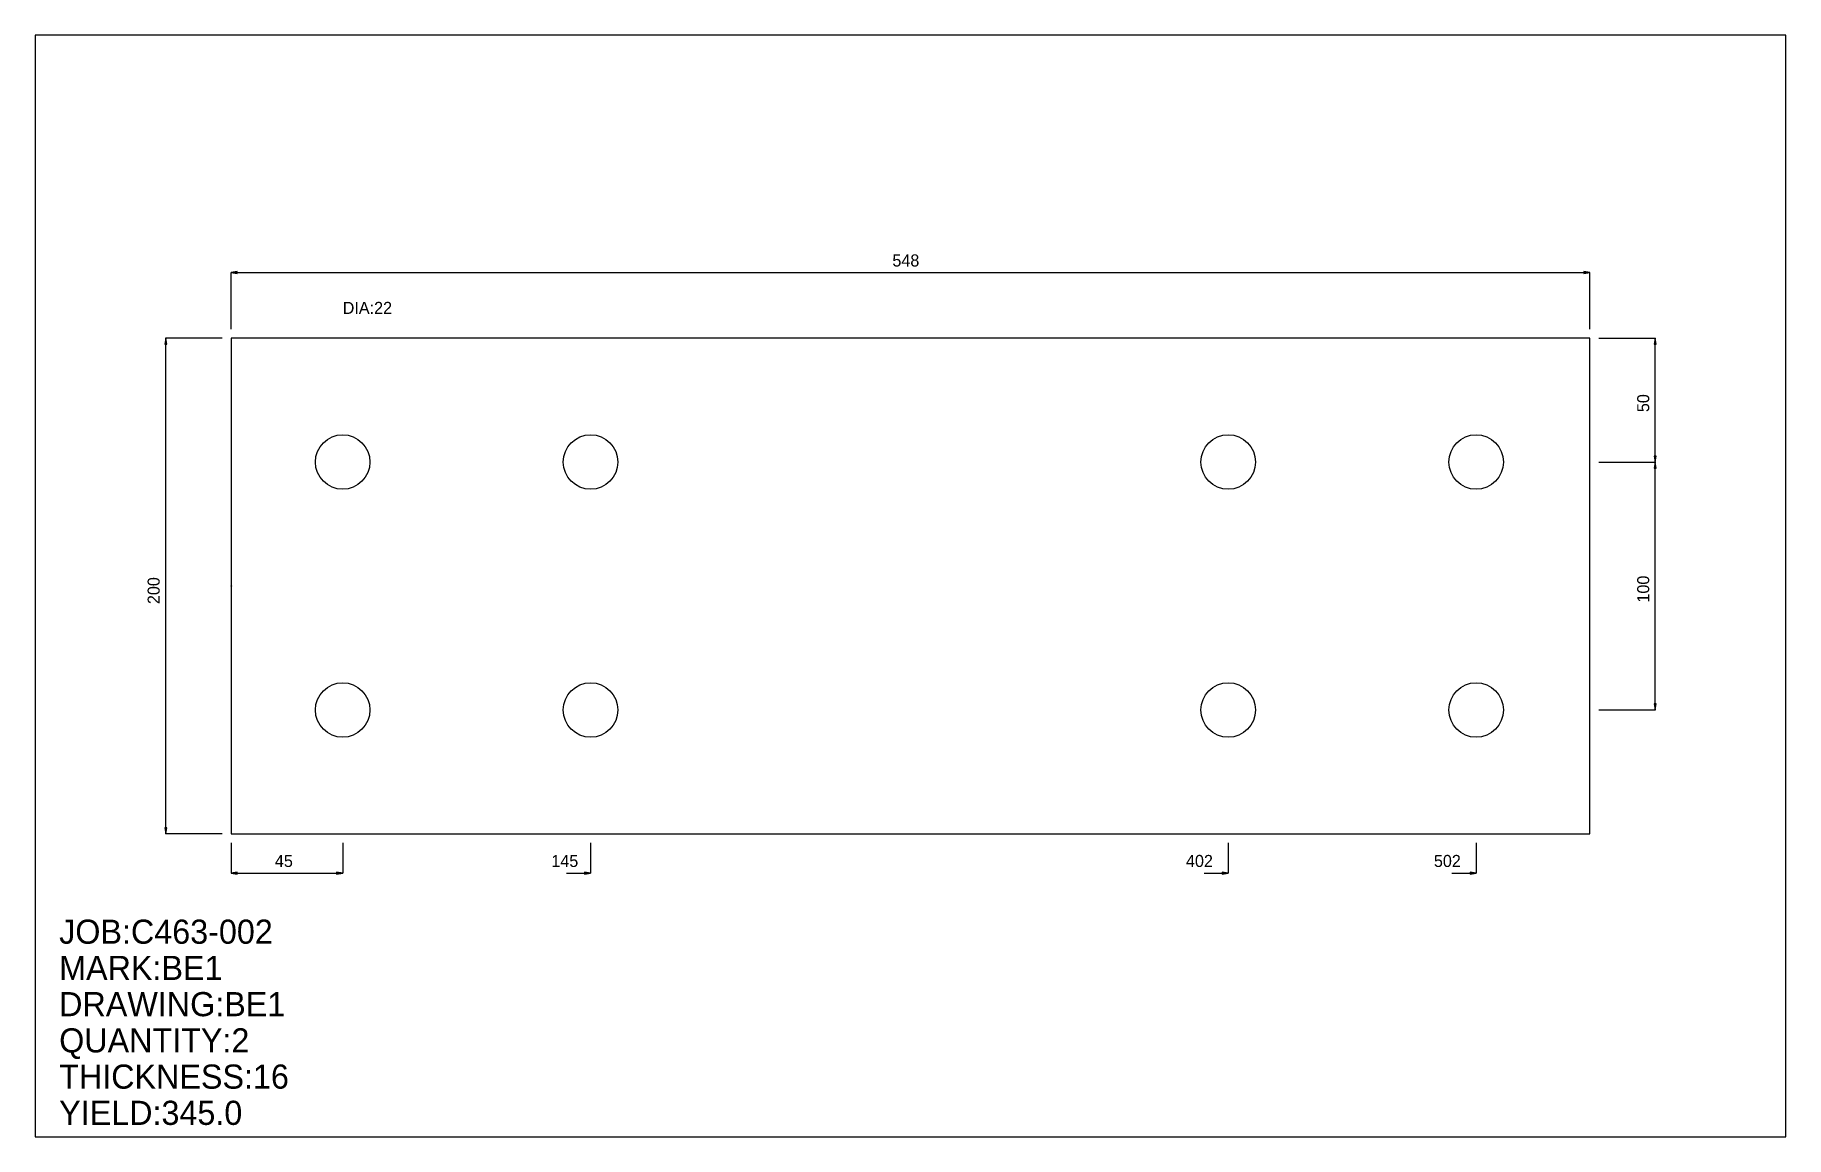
# Model space of a CAD drawing. Extents: x 0 to 706, y 0 to 444.
import ezdxf

# ---------------------------------------------------------------- set-up
doc = ezdxf.new("R2010")
doc.units = 0
doc.header["$LTSCALE"] = 0.125
for name, color, linetype in [('2', 7, 'CONTINUOUS'), ('3', 1, 'CONTINUOUS'), ('4', 1, 'CONTINUOUS'), ('5', 7, 'CONTINUOUS'), ('6', 4, 'CONTINUOUS')]:
    doc.layers.add(name, color=color, linetype=linetype)

# ---------------------------------------------------------------- blocks, each defined once
blk = doc.blocks.new('ARROW')
at = {"layer": '2', "linetype": 'CONTINUOUS'}
for p, q in [((0, 0), (-1, 0.166667)), ((-1, 0.166667), (-1, -0.166667)), ((-1, -0.166667), (0, 0))]:
    blk.add_line(p, q, dxfattribs=at)
blk = doc.blocks.new('PLATE')
at = {"layer": '3', "linetype": 'CONTINUOUS'}
for p, q in [((0, 0), (0, -200)), ((548, 0), (0, 0)), ((548, -200), (548, 0)), ((0, -200), (548, -200))]:
    blk.add_line(p, q, dxfattribs=at)
at = {"layer": '4', "linetype": 'CONTINUOUS'}
for centre in [(44.952999, -50), (144.953, -50), (402.173, -50), (502.173, -50), (44.952999, -150), (144.953, -150), (402.173, -150), (502.173, -150)]:
    blk.add_circle(centre, 11, dxfattribs=at)
at = {"layer": '5', "linetype": 'CONTINUOUS'}
for p, q in [((-0.1, -100), (0.1, -100)), ((0, -100.1), (0, -99.900002))]:
    blk.add_line(p, q, dxfattribs=at)
blk.add_circle((0, -100), 0.1, dxfattribs=at)
at = {"layer": '6', "linetype": 'CONTINUOUS'}
for p, q in [((0, 3.653333), (0, 26.486668)), ((0, 26.436668), (548, 26.436668)), ((548, 3.653333), (548, 26.486668)), ((-3.653318, 0), (-26.486652, 0.000002)), ((-26.436668, -200), (-26.436653, 0.000002)), ((551.65332, 0), (574.48663, -0.000002)), ((574.43665, -50), (574.43665, -0.000002)), ((551.65332, -50), (574.48663, -50)), ((551.65332, -50), (574.48663, -50)), ((574.43665, -150), (574.43665, -50)), ((551.65332, -150), (574.48663, -150)), ((-3.653333, -200), (-26.486668, -200)), ((0, -203.65334), (0, -215.83112)), ((44.952999, -203.65334), (44.952999, -215.83112)), ((144.953, -203.65334), (144.953, -215.83112)), ((402.173, -203.65334), (402.173, -215.83112)), ((502.173, -203.65334), (502.173, -215.83112)), ((0, -215.78111), (44.952999, -215.78111)), ((135.21078, -215.78111), (144.953, -215.78111)), ((392.43079, -215.78111), (402.173, -215.78111)), ((492.43079, -215.78111), (502.173, -215.78111))]:
    blk.add_line(p, q, dxfattribs=at)
at = {"layer": '6', "xscale": 2.435555, "yscale": 2.435555, "zscale": 2.435555}
for p, rotation in [((0, 26.436668), 180), ((-26.436653, 0.000002), 90), ((574.43665, -0.000002), 90), ((574.43665, -50), 270), ((574.43665, -50), 90), ((574.43665, -150), 270), ((-26.436668, -200), 270), ((0, -215.78111), 180)]:
    blk.add_blockref('ARROW', p, dxfattribs=dict(at, rotation=rotation))
for p in [(548, 26.436668), (44.952999, -215.78111), (144.953, -215.78111), (402.173, -215.78111), (502.173, -215.78111)]:
    blk.add_blockref('ARROW', p, dxfattribs=at)
at = {"layer": '5'}
blk.add_text('ZERO', height=0.015, dxfattribs=at).set_placement((0, -100))
at = {"layer": '6'}
for s, p in [('548', (266.69333, 28.872223)), ('DIA:22', (44.952999, 9.742222)), ('45', (17.605389, -213.34555)), ('145', (129.12189, -213.34555)), ('402', (385.12411, -213.34555)), ('502', (485.12411, -213.34555))]:
    blk.add_text(s, height=4.871, dxfattribs=at).set_placement(p)
for s, p in [('50', (572.0011, -29.871111)), ('200', (-28.872217, -107.30666)), ('100', (572.0011, -106.69778))]:
    blk.add_text(s, height=4.871, rotation=90, dxfattribs=at).set_placement(p)

msp = doc.modelspace()

# ---------------------------------------------------------------- linework, layer by layer
at = {"layer": '5', "linetype": 'CONTINUOUS'}
for p, q in [((706.31116, 444.48889), (0, 444.48889)), ((0, 444.48889), (0, 0)), ((706.31116, 0), (706.31116, 444.48889)), ((0, 0), (706.31116, 0))]:
    msp.add_line(p, q, dxfattribs=at)

# ---------------------------------------------------------------- block references
at = {"layer": '2'}
msp.add_blockref('PLATE', (79.155579, 322.24445), dxfattribs=at)

# ---------------------------------------------------------------- texts
at = {"layer": '5'}
for s, p in [('JOB:C463-002', (9.742222, 77.937782)), ('MARK:BE1', (9.742222, 63.324448)), ('DRAWING:BE1', (9.742222, 48.711113)), ('QUANTITY:2', (9.742222, 34.097778)), ('THICKNESS:16', (9.742222, 19.484444)), ('YIELD:345.0', (9.742222, 4.871111))]:
    msp.add_text(s, height=9.742, dxfattribs=at).set_placement(p)

doc.saveas('drawing.dxf')
